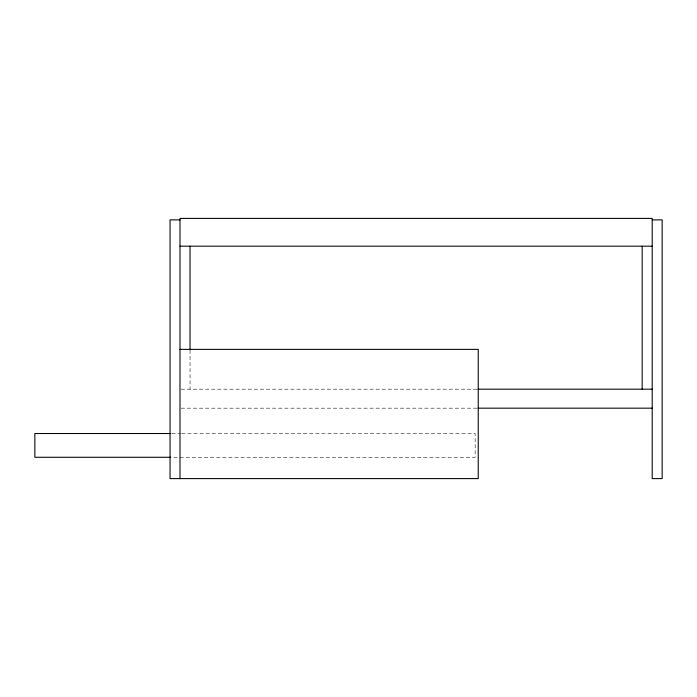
<?xml version="1.0" encoding="UTF-8"?>
<svg xmlns="http://www.w3.org/2000/svg" width="697" height="697" viewBox="0 0 697 697"><rect width="100%" height="100%" fill="white"/><g stroke="black" fill="none" stroke-linecap="round" stroke-linejoin="round"><path stroke-width="0.52" stroke-dasharray="3.48 2.61" d="M181.081 389.187L477.036 389.187M181.081 408.172L477.036 408.172M171.837 433.525L180.532 433.525M181.621 433.525L475.154 433.525L475.154 457.284L171.837 457.284M190.037 350.182L190.037 389.187"/><path stroke-width="1.05" d="M179.992 219.886L170.051 219.886L170.051 478.604L478.238 478.604L478.238 349.371L179.992 349.371M652.209 219.886L662.15 219.886L662.15 478.604L652.209 478.604L652.209 218.396L179.992 218.396L179.992 478.604M179.992 246.18L652.209 246.18M478.055 389.187L652.209 389.187M478.125 408.172L652.209 408.172M170.748 433.525L34.85 433.525L34.85 457.284L170.748 457.284M642.172 246.18L642.172 389.187M190.037 246.18L190.037 349.101"/></g></svg>
